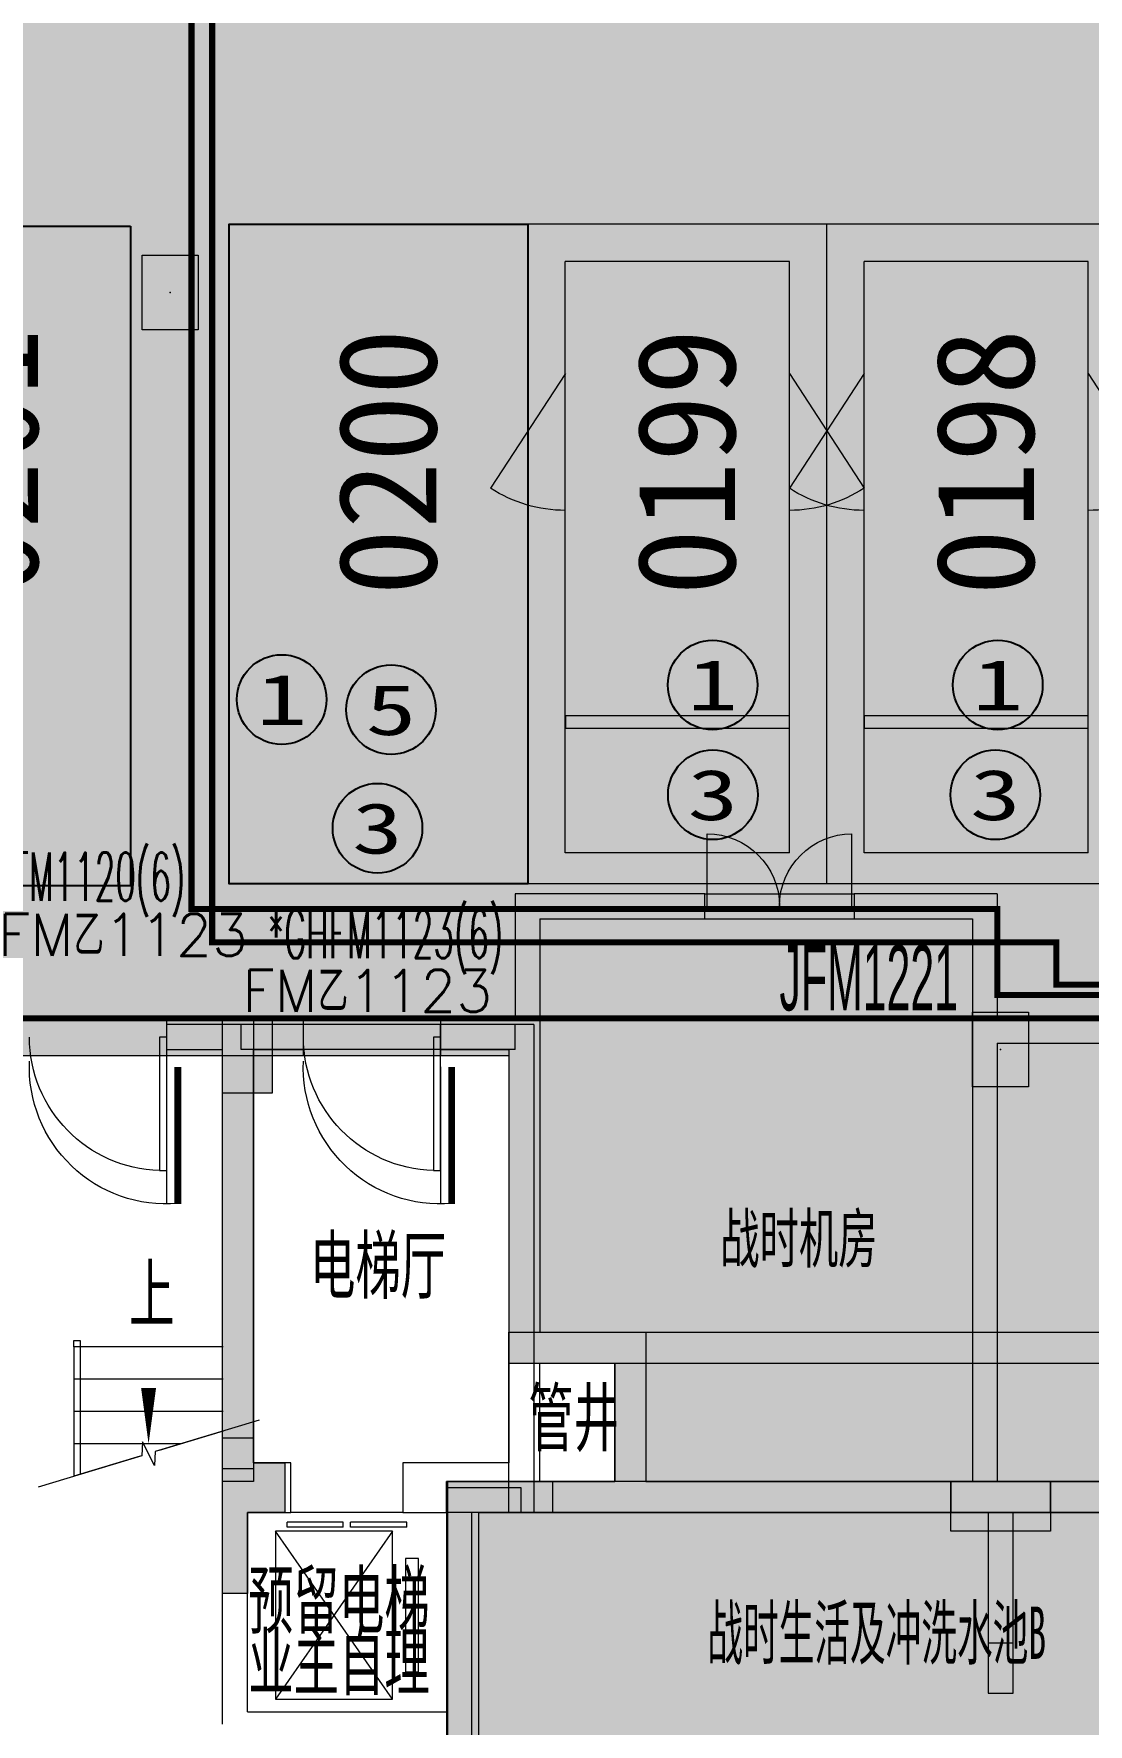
# Model space of a CAD drawing. Extents: x -264757 to 86229, y 4049843 to 4347093.
# Drawn here: x -59049 to -50580, y 4163458 to 4177037 of the extents above; entities that cross this region are included whole.
import ezdxf
from ezdxf.enums import TextEntityAlignment as Align

# ---------------------------------------------------------------- set-up
doc = ezdxf.new("R2010")
doc.units = 0
doc.header["$LTSCALE"] = 1000
doc.header["$MEASUREMENT"] = 0
doc.linetypes.add('DASH', pattern=[0.35, 0.25, -0.1])
for name, color, linetype in [('AX-01DK-PB01$0$A-2-Text', 8, 'Continuous'), ('AX-01DK-PB01$0$AX-03CK-02-PB01$0$AX-03CK-02-PB01$0$PUB_HATCH', 8, 'Continuous'), ('AX-01DK-PB01$0$AX-03CK-02-PB01$0$AX-03CK-02-PB01$0$人防$0$人防$0$DOOR_FIRE_TEXT', 8, 'Continuous'), ('不利因素3-紧邻房间出入口', 7, 'Continuous'), ('不利因素5-单面靠墙', 7, 'Continuous'), ('不利因素9-坡道上停车', 7, 'Continuous'), ('不可售车位', 255, 'Continuous'), ('普通车位', 7, 'Continuous')]:
    doc.layers.add(name, color=color, linetype=linetype)
doc.layers.add('AX-01DK-PB01$0$AX-001DK-01-PB01-02$0$A-3-WinF(Text)', color=8, linetype='Continuous', plot=False)
doc.layers.add('AX-01DK-PB01$0$AX-03CK-02-PB01$0$AX-03CK-02-PB01$0$WINDOW_TEXT', color=8, linetype='Continuous', plot=False)
doc.layers.add('无关图层', color=8, linetype='Continuous', lineweight=0)
doc.layers.add('车位归属楼栋范围线', color=7, linetype='Continuous', true_color=0x19e6c7)
doc.styles.add('-宋体', font='', dxfattribs={"width": 0.8})
doc.styles.add('AX-01DK-PB01$0$_TCH_DIM', font='SIMPLEX', dxfattribs={"bigfont": 'GBCBIG'})
doc.styles.add('AX-01DK-PB01$0$AX-001DK-01-PB01-02$0$_TCH_WINDOW', font='SIMPLEX', dxfattribs={"bigfont": 'GBCBIG'})
doc.styles.add('AX-01DK-PB01$0$AX-03CK-02-PB01$0$AX-03CK-02-PB01$0$_TCH_DIM', font='SIMPLEX', dxfattribs={"bigfont": 'GBCBIG'})
doc.styles.add('AX-01DK-PB01$0$AX-03CK-02-PB01$0$AX-03CK-02-PB01$0$_TCH_DIM_T3', font='SIMPLEX', dxfattribs={"width": 0.705882, "bigfont": 'GBCBIG'})
doc.styles.add('AX-01DK-PB01$0$AX-03CK-02-PB01$0$AX-03CK-02-PB01$0$人防$0$人防$0$_TCH_DIM', font='$ GAD E', dxfattribs={"width": 0.7, "bigfont": '$ GAD C'})
doc.styles.add('AX-01DK-PB01$0$Standard', font='gbenor.shx', dxfattribs={"bigfont": 'gbcbig.shx'})
doc.styles.add('AX-01DK-PB01$1$AX-001DK-01-PB01-02$0$Standard', font='gbenor.shx', dxfattribs={"bigfont": 'gbcbig.shx'})
doc.styles.add('AX-ACK-BIANH1$0$黑体', font='simhei.ttf')
doc.styles.add('AX-ACK-P01-WALL$0$黑体', font='simhei.ttf')
doc.styles.add('SX-ACK-PB01-WNC-ALL$0$黑体', font='simhei.ttf')
doc.styles.get('-宋体').set_extended_font_data('SimSun')

# ---------------------------------------------------------------- blocks, each defined once
blk = doc.blocks.new('A$C7e5eb487')
at = {"layer": '普通车位', "true_color": 0xf18f8e}
h = blk.add_hatch(color=11, dxfattribs=at)
h.dxf.hatch_style = 1
h.paths.add_polyline_path([(2400, 0), (2400, -5300), (0, -5300), (0, 0)])
blk = doc.blocks.new('普通车位')
at = {"layer": '无关图层'}
for p, q in [((-2.253, 3.186), (0.077, 3.764)), ((1.352, -1.38), (0.077, 3.764)), ((-1.889, 2.967), (-0.142, 3.4)), ((1.001, -1.21), (-0.142, 3.4)), ((-0.977, -1.958), (-2.253, 3.186)), ((-0.746, -1.643), (-1.889, 2.967)), ((-0.746, -1.643), (1.001, -1.21)), ((-0.977, -1.958), (1.352, -1.38))]:
    blk.add_line(p, q, dxfattribs=at)
for points in [[(0.074, 2.527), (0.879, 1.777)], [(-1.673, 2.094), (-2.033, 1.054)]]:
    blk.add_lwpolyline(points, dxfattribs=at)
blk.add_lwpolyline([(0.76, -0.239), (-0.987, -0.673), (-1.011, -0.575), (0.736, -0.142)], close=True, dxfattribs=at)
for centre, start, end in [((0.074, 2.527), 283.9287, 316.9845), ((-1.673, 2.094), 250.873, 283.9287)]:
    blk.add_arc(centre, 1.1, start, end, dxfattribs=at)
at = {"layer": '普通车位', "xscale": -0.0009999999999999812, "yscale": 0.0009999999999999812, "zscale": 0.0009999999999999812, "rotation": 13.92873520577783}
blk.add_blockref('A$C7e5eb487', (0.077, 3.764), dxfattribs=at)
blk = doc.blocks.new('SX-ACK-PB01-WNC-ALL$0$20200722.21182536')
at = {"layer": '不利因素3-紧邻房间出入口', "true_color": 0xe4d218}
h = blk.add_hatch(color=52, dxfattribs=at)
h.dxf.hatch_style = 1
edge = h.paths.add_edge_path()
edge.add_arc((360, 360), 360, 0, 360)
at = {"layer": '不利因素3-紧邻房间出入口'}
blk.add_circle((360, 360), 360, dxfattribs=at)
at = {"layer": '不利因素3-紧邻房间出入口', "style": 'SX-ACK-PB01-WNC-ALL$0$黑体', "width": 1.390625}
blk.add_text('3', height=407, dxfattribs=at).set_placement((156, 156), (564, 156), align=Align.FIT)
blk = doc.blocks.new('SX-ACK-PB01-WNC-ALL$0$20200722.21183209')
at = {"layer": '不利因素5-单面靠墙', "true_color": 0x6d711d}
h = blk.add_hatch(color=66, dxfattribs=at)
h.dxf.hatch_style = 1
edge = h.paths.add_edge_path()
edge.add_arc((360, 360), 360, 0, 360)
at = {"layer": '不利因素5-单面靠墙'}
blk.add_circle((360, 360), 360, dxfattribs=at)
at = {"layer": '不利因素5-单面靠墙', "style": 'SX-ACK-PB01-WNC-ALL$0$黑体', "width": 1.390625}
blk.add_text('5', height=407, dxfattribs=at).set_placement((156, 156), (564, 156), align=Align.FIT)
blk = doc.blocks.new('销控车位')
at = {"layer": '不可售车位', "true_color": 0x757b8a}
h = blk.add_hatch(color=8, dxfattribs=at)
h.dxf.hatch_style = 1
h.paths.add_polyline_path([(2400, 0), (2400, -5300), (0, -5300), (0, 0)])
at = {"layer": '不可售车位', "color": 8, "true_color": 0x757b8a}
blk.add_lwpolyline([(2400, 0), (2400, -5300), (0, -5300), (0, 0)], close=True, dxfattribs=at)
blk = doc.blocks.new('AX-01DK-PB01-RFTC')
at = {"layer": '无关图层'}
h = blk.add_hatch(color=251, dxfattribs=at)
h.dxf.hatch_style = 1
h.paths.add_polyline_path([(19773, -61220), (19773, -62171), (18423, -62170), (18423, -70471), (12324, -70471), (12323, -62170), (7773, -62170), (7777, -120370), (8177, -120370), (8177, -120315), (14323, -119683), (14322, -126122), (25972, -126122), (25972, -124922), (26822, -124926), (26822, -122452), (33923, -122452), (33923, -124922), (34773, -124922), (34773, -126122), (41373, -126125), (41373, -124372), (41823, -124372), (41823, -122152), (41447, -122152), (41447, -120270), (48923, -120270), (48923, -123125), (49323, -123125), (49323, -124675), (51824, -124674), (51824, -124055), (54717, -124055), (54717, -125871), (56816, -125871), (56816, -116250), (55967, -116250), (55967, -111420), (63072, -111420), (63072, -103570), (62080, -103570), (62073, -94584), (64569, -94584), (64573, -65385), (66999, -65385), (67002, -52470), (67402, -52470), (67397, -31965), (65807, -31965), (65807, -26418), (68456, -26418), (68457, -17070), (67422, -17070), (67422, -13843), (60301, -13843), (60302, -3770), (55750, -3770), (55750, -12070), (49652, -12070), (49649, -9275), (45355, -9275), (45349, -3821), (40751, -3820), (40750, -12070), (34663, -12070), (34649, -3820), (25757, -3820), (25757, -12071), (19650, -12071), (19650, -3820), (10752, -3820), (10751, -12072), (4662, -12071), (4661, -3769), (4150, -3770), (100, -3769), (100, -23171), (-701, -23171), (-701, -29550), (100, -29550), (11250, -29550), (11250, -32020), (12100, -32020), (12100, -32970), (10750, -32970), (10754, -41272), (4647, -41271), (4650, -32970), (1953, -32970), (1953, -34670), (100, -34670), (100, -57801), (9743, -57801), (9743, -57272), (13567, -57272), (13567, -56751), (15417, -56751), (15416, -58750), (18923, -58750), (18923, -61220)])
h.paths.add_polyline_path([(41812, -58753), (48919, -58753), (48919, -61220), (49773, -61220), (49773, -62170), (48419, -62173), (48426, -70475), (42319, -70475), (42324, -67872), (39323, -67876), (39323, -62423), (41812, -62423)], flags=16)
h.paths.add_polyline_path([(33923, -58751), (33923, -61220), (34773, -61220), (34773, -62170), (33423, -62171), (33430, -70475), (27323, -70475), (27323, -62171), (26373, -62170), (26373, -60670), (26815, -60670), (26823, -58751), (31623, -58751), (31623, -58751)], flags=16)
h.paths.add_polyline_path([(40754, -41272), (34647, -41271), (34650, -32970), (33700, -32970), (33700, -31470), (34142, -31470), (34150, -29551), (38951, -29551), (38950, -29550), (41250, -29550), (41250, -32020), (42100, -32020), (42100, -32970), (40750, -32970)], flags=16)
h.paths.add_polyline_path([(49647, -41270), (49655, -38470), (45349, -38475), (45349, -33220), (49142, -33220), (49142, -29550), (56249, -29550), (56250, -32020), (57100, -32020), (57100, -32970), (55749, -32970), (55754, -41271)], flags=16)
h.paths.add_polyline_path([(25764, -41272), (19657, -41271), (19657, -32970), (19150, -32970), (19150, -29550), (26257, -29550), (26250, -32020), (27100, -32020), (27100, -32970), (25757, -32970)], flags=16)
h.paths.add_polyline_path([(41812, -87950), (48919, -87950), (48919, -90420), (49773, -90420), (49773, -91370), (48419, -91370), (48428, -99684), (41519, -99659), (41519, -97070), (39326, -97074), (39319, -91620), (41822, -91620)], flags=16)
h.paths.add_polyline_path([(33925, -87950), (33923, -90420), (34773, -90420), (34773, -91370), (33425, -91370), (33428, -99683), (26519, -99658), (26523, -95371), (27330, -95371), (27324, -91371), (26373, -91370), (26373, -89870), (26823, -89870), (26823, -87951), (31623, -87951), (31623, -87951)], flags=16)
h.paths.add_polyline_path([(18923, -87950), (18922, -90419), (19772, -90419), (19772, -91369), (18420, -91369), (18427, -99677), (11523, -99666), (11523, -95370), (12323, -95370), (12323, -91370), (10974, -91370), (10974, -90420), (11823, -90420), (11823, -87950)], flags=16)
h.paths.add_polyline_path([(62209, -60116), (64273, -60116), (64273, -55267), (62209, -55267)], flags=16)
h.paths.add_polyline_path([(59799, -89432), (61752, -89432), (61752, -84521), (59799, -84521)], flags=16)
blk.add_lwpolyline([(26823, -58751), (31623, -58751), (31623, -58751), (33923, -58751), (33923, -61220), (34773, -61220), (34773, -62170), (33423, -62171), (33430, -70475), (27323, -70475), (27323, -62171), (26373, -62170), (26373, -60670), (26815, -60670)], close=True, dxfattribs=at)
blk = doc.blocks.new('SX-CK-PB001-WNC$1$20211103.13313578')
at = {"layer": '无关图层'}
h = blk.add_hatch(color=256, dxfattribs=at)
h.dxf.hatch_style = 1
h.paths.add_polyline_path([(0, 600), (450, 600), (450, 0), (0, 0)])
blk.add_lwpolyline([(0, 600), (450, 600), (450, 0), (0, 0)], close=True, dxfattribs=at)
blk.add_point((225, 300), dxfattribs=at)
blk = doc.blocks.new('fasdfasdfasdfasdfasdf')
at = {"layer": '不利因素9-坡道上停车', "true_color": 0xe0aa15}
h = blk.add_hatch(color=42, dxfattribs=at)
h.dxf.hatch_style = 1
edge = h.paths.add_edge_path()
edge.add_arc((-119587, 4058555), 720, 0, 360)
at = {"layer": '不利因素9-坡道上停车'}
blk.add_circle((-119587, 4058555), 720, dxfattribs=at)
at = {"layer": '不利因素9-坡道上停车', "style": 'AX-ACK-P01-WALL$0$黑体', "width": 1.390625}
blk.add_text('1', height=815, dxfattribs=at).set_placement((-119994, 4058148), (-119180, 4058148), align=Align.FIT)
blk = doc.blocks.new('AX-01DK-PB01$0$AX-03CK-02-PB01$0$AX-03CK-02-PB01$0$$U_DORLIB2D$00000009')
at = {"layer": '无关图层'}
blk.add_line((0.5, 0.219), (0.5, 1.213), dxfattribs=at)
at = {"layer": '无关图层', "const_width": 0.05}
blk.add_lwpolyline([(0.583, 0.219), (0.583, 1.219)], dxfattribs=at)
at = {"layer": '无关图层'}
blk.add_arc((0.5, 0.219), 1.001, 85.224, 182.3859, dxfattribs=at)
blk = doc.blocks.new('AX-01DK-PB01$0$AX-03CK-02-PB01$0$AX-03CK-02-PB01$0$人防$0$人防$0$$DorLib2D$00000004')
at = {"layer": '无关图层'}
for p, q in [((-0.485, 0), (-0.485, 0.485)), ((0.485, 0), (0.485, 0.485))]:
    blk.add_line(p, q, dxfattribs=at)
at = {"layer": '无关图层', "lineweight": 13}
for centre, start, end in [((-0.485, 0), 0, 90), ((0.485, 0), 90, 180)]:
    blk.add_arc(centre, 0.485, start, end, dxfattribs=at)
blk = doc.blocks.new('AX-01DK-PB01$0$AX-001DK-01-PP01$0$AX-001DK-01-PP01$0$$DORLIB2D$00000127')
at = {"layer": '无关图层'}
for points in [[(-0.533, 0.795), (-0.533, 0.69)], [(-0.033, 0.795), (-0.533, 0.795)], [(-0.033, 0.795), (-0.033, 0.69)], [(0.533, 0.795), (0.033, 0.795)], [(0.033, 0.795), (0.033, 0.69)], [(0.533, 0.795), (0.533, 0.69)], [(-0.033, 0.69), (-0.533, 0.69)], [(0.533, 0.69), (0.033, 0.69)], [(0.5, 0.5), (-0.5, 0.5)]]:
    blk.add_lwpolyline(points, dxfattribs=at)
blk = doc.blocks.new('AX-01DK-PB01$0$$DorLib2D$00000001')
at = {"layer": '无关图层'}
for p, q in [((0.45, 0.975), (0.5, 0.975)), ((0.45, 0), (0.45, 0.975)), ((0.5, 0), (0.5, 0.975)), ((0.5, 0), (0.45, 0))]:
    blk.add_line(p, q, dxfattribs=at)
at = {"layer": '无关图层', "lineweight": 13}
blk.add_arc((0.475, 0), 0.975, 91.4693, 180, dxfattribs=at)

msp = doc.modelspace()

# ---------------------------------------------------------------- hatches: boundary and pattern name
at = {"layer": 'AX-01DK-PB01$0$AX-03CK-02-PB01$0$AX-03CK-02-PB01$0$PUB_HATCH'}
for points in [[(-57408.6, 4169128.4), (-57983.9, 4169128.4), (-57983.9, 4168828.4), (-57408.6, 4168828.4)], [(-57408.6, 4168828.4), (-56883.6, 4168828.4), (-56883.6, 4169128.4), (-57408.6, 4169128.4)], [(-54983.2, 4169128.4), (-55783.6, 4169128.4), (-55783.6, 4168828.4), (-55233.2, 4168828.4)], [(-54983.2, 4169128.4), (-55233.2, 4168828.4), (-55233.2, 4166358), (-54983.2, 4166608)], [(-54983.2, 4166608), (-55233.2, 4166358), (-54383.2, 4166358), (-54133.2, 4166608)], [(-54133.2, 4166608), (-54383.2, 4166358), (-54383.2, 4165408), (-54258.2, 4165324.7), (-54133.2, 4165408)], [(-55476.1, 4165158), (-55726.1, 4165408), (-55726.1, 4163033), (-55559.4, 4163033), (-55476.1, 4163158)], [(-55726.1, 4165408), (-55476.1, 4165158), (-54258.2, 4165158), (-54258.2, 4165324.7), (-54383.2, 4165408)], [(-54258.2, 4165324.7), (-54258.2, 4165158), (-51434.6, 4165158), (-51434.6, 4165408), (-54133.2, 4165408)], [(-51434.6, 4165408), (-51434.6, 4165158), (-47334.3, 4165158), (-47584.3, 4165408)]]:
    msp.add_hatch(color=256, dxfattribs=at).paths.add_polyline_path(points)
at = {"layer": '无关图层'}
h = msp.add_hatch(color=256, dxfattribs=at)
h.dxf.hatch_style = 1
h.paths.add_polyline_path([(-57533.8, 4169128), (-57283.8, 4169128), (-57283.8, 4165508), (-57533.8, 4165508)])
for points in [[(-57133.6, 4169128), (-57133.6, 4168528), (-57533.6, 4168528), (-57533.6, 4169128)], [(-57333.6, 4165158), (-57333.6, 4164508), (-57533.6, 4164508), (-57533.6, 4165758), (-57283.6, 4165758), (-57283.6, 4165558), (-57033.6, 4165558), (-57033.6, 4165158)], [(-54883.6, 4165408), (-54883.6, 4165158), (-55733.6, 4165158), (-55733.6, 4165408)], [(-51683.6, 4165408), (-50883.6, 4165408), (-50883.6, 4165008), (-51683.6, 4165008)], [(-51383.2, 4163708), (-51183.2, 4163708), (-51183.2, 4164108), (-51383.2, 4164108)]]:
    msp.add_hatch(color=256, dxfattribs=at).paths.add_polyline_path(points)
h = msp.add_hatch(color=256, dxfattribs=at)
h.dxf.hatch_style = 1
h.paths.add_polyline_path([(-54883.6, 4165408), (-54883.6, 4165158), (-55733.6, 4165158), (-55733.6, 4165408)])
h = msp.add_hatch(color=256, dxfattribs=at)
h.dxf.hatch_style = 1
h.paths.add_polyline_path([(-51383.4, 4163708), (-51183.4, 4163708), (-51183.4, 4165158), (-50883.4, 4165158), (-50883.4, 4165408), (-51683.4, 4165408), (-51683.4, 4165158), (-51383.4, 4165158)])

# ---------------------------------------------------------------- linework, layer by layer
for p, q in [((-53659.4, 4170128.4), (-55183.2, 4170128.4)), ((-55183.2, 4170128.4), (-55183.2, 4169128.4)), ((-53659.4, 4169928.4), (-53659.4, 4170128.4)), ((-53659.4, 4170128.4), (-52459.4, 4170128.4)), ((-51309.6, 4170128.4), (-52459.4, 4170128.4)), ((-52459.4, 4170128.4), (-52459.4, 4169928.4)), ((-51309.6, 4170128.4), (-51309.6, 4169128.4)), ((-54983.2, 4169928.4), (-53659.4, 4169928.4)), ((-54983.2, 4169928.4), (-54983.2, 4169128.4)), ((-53659.4, 4169928.4), (-52459.4, 4169928.4)), ((-52459.4, 4169928.4), (-51509.6, 4169928.4)), ((-51509.6, 4169928.4), (-51509.6, 4169003.4)), ((-59083.9, 4169128.4), (-57983.9, 4169128.4)), ((-57408.6, 4169128.4), (-57983.9, 4169128.4)), ((-57983.9, 4169128.4), (-57983.9, 4168828.4)), ((-57433.6, 4169078.1), (-57983.9, 4169078.1)), ((-57983.9, 4169078.1), (-57983.9, 4168878.1)), ((-56883.8, 4169078.1), (-57433.6, 4169078.1)), ((-56883.6, 4169128.4), (-57408.6, 4169128.4)), ((-55183.2, 4169078), (-57383.6, 4169078)), ((-57383.6, 4168878), (-57383.6, 4169078)), ((-56883.8, 4168878.1), (-56883.8, 4169078.1)), ((-56883.6, 4168828.4), (-56883.6, 4169128.4)), ((-55033.2, 4169078.1), (-55783.8, 4169078.1)), ((-55783.8, 4169078.1), (-55783.8, 4168878.1)), ((-54983.2, 4169128.4), (-55783.6, 4169128.4)), ((-55783.6, 4169128.4), (-55783.6, 4168828.4)), ((-55183.2, 4168878), (-55183.2, 4169078)), ((-55033.2, 4169078.1), (-55033.2, 4165158.1)), ((-54983.2, 4169128.4), (-54983.2, 4166608)), ((-51509.6, 4169003.4), (-51509.6, 4165408)), ((-49959.3, 4169128.4), (-51309.6, 4169128.4)), ((-57983.9, 4168878.1), (-57533.6, 4168878.1)), ((-57533.6, 4165258.1), (-57533.6, 4168878.1)), ((-55183.2, 4168878), (-57383.6, 4168878)), ((-57283.6, 4168878.1), (-56883.8, 4168878.1)), ((-57283.6, 4165558.1), (-57283.6, 4168878.1)), ((-55783.8, 4168878.1), (-55233.2, 4168878.1)), ((-55233.2, 4168878.1), (-55233.2, 4165558.1)), ((-51309.6, 4168928.4), (-49959.3, 4168928.4)), ((-51309.6, 4168928.4), (-51309.6, 4165408)), ((-57983.9, 4168828.4), (-57408.6, 4168828.4)), ((-57408.6, 4168828.4), (-57408.6, 4168828.4)), ((-57408.6, 4168828.4), (-56883.6, 4168828.4)), ((-56883.6, 4168828.4), (-55783.6, 4168828.4)), ((-55783.6, 4168828.4), (-55233.2, 4168828.4)), ((-55233.2, 4168828.4), (-55233.2, 4166358)), ((-54983.2, 4166608), (-54133.2, 4166608)), ((-54133.2, 4166608), (-54133.2, 4165408)), ((-58727.1, 4166488.9), (-58727.1, 4165449.1)), ((-58727.1, 4166488.9), (-58727.1, 4165449.1)), ((-57527.1, 4166488.9), (-58727.1, 4166488.9)), ((-55233.2, 4166358), (-54383.2, 4166358)), ((-54383.2, 4166358), (-54383.2, 4165408)), ((-57527.1, 4166228.9), (-58727.1, 4166228.9)), ((-57527.1, 4165968.9), (-58727.1, 4165968.9)), ((-57527.1, 4165813.1), (-58042.8, 4165656.7)), ((-57870.8, 4165708.9), (-58727.1, 4165708.9)), ((-58195.7, 4165610.3), (-58727.1, 4165449.1)), ((-56983.6, 4165558.1), (-57283.6, 4165558.1)), ((-56983.6, 4165158.1), (-56983.6, 4165558.1)), ((-55633.2, 4165558.1), (-56083.6, 4165558.1)), ((-56083.6, 4165558.1), (-56083.6, 4165158.1)), ((-55233.2, 4165558.1), (-55633.2, 4165558.1)), ((-55733.2, 4165358), (-55733.2, 4161608)), ((-55133.2, 4165358), (-55733.2, 4165358)), ((-55726.1, 4165408), (-55726.1, 4163033)), ((-55726.1, 4165408), (-54383.2, 4165408)), ((-55133.2, 4165158), (-55133.2, 4165358)), ((-54133.2, 4165408), (-51434.6, 4165408)), ((-51434.6, 4165408), (-47584.3, 4165408)), ((-57533.6, 4163458.1), (-57533.6, 4165258.1)), ((-57333.6, 4163558.1), (-57333.6, 4165158.1)), ((-57333.6, 4165158.1), (-56983.6, 4165158.1)), ((-56083.6, 4165158.1), (-55733.2, 4165158.1)), ((-55733.2, 4165158.1), (-55733.2, 4163558.1)), ((-55533.2, 4165158.1), (-55533.2, 4163458.1)), ((-55033.2, 4165158.1), (-55533.2, 4165158.1)), ((-55533.2, 4165158), (-55533.2, 4161608)), ((-55133.2, 4165158), (-55533.2, 4165158)), ((-55476.1, 4165158), (-55476.1, 4163158)), ((-55476.1, 4165158), (-54258.2, 4165158)), ((-54258.2, 4165158), (-51434.6, 4165158)), ((-51434.6, 4165158), (-47334.3, 4165158)), ((-57333.6, 4163558.1), (-55733.2, 4163558.1))]:
    msp.add_line(p, q, dxfattribs=at)
for points in [[(-57533.8, 4169128), (-57283.8, 4169128), (-57283.8, 4165508), (-57533.8, 4165508)], [(-57283.6, 4165408), (-57533.6, 4165408), (-57533.6, 4169128), (-57283.6, 4169128)], [(-57133.6, 4169128), (-57133.6, 4168528), (-57533.6, 4168528), (-57533.6, 4169128)], [(-55233.9, 4165158), (-55233.9, 4166608), (-47334.3, 4166608), (-47334.3, 4165158)], [(-54983.9, 4165408), (-54983.9, 4166358), (-47584.3, 4166358), (-47584.3, 4165408)], [(-57333.6, 4165158), (-57333.6, 4164508), (-57533.6, 4164508), (-57533.6, 4165758), (-57283.6, 4165758), (-57283.6, 4165558), (-57033.6, 4165558), (-57033.6, 4165158)], [(-54883.6, 4165408), (-54883.6, 4165158), (-55733.6, 4165158), (-55733.6, 4165408)], [(-51683.6, 4165408), (-50883.6, 4165408), (-50883.6, 4165008), (-51683.6, 4165008)], [(-56168.6, 4165008.1), (-57108.6, 4165008.1), (-57108.6, 4163658.1), (-56168.6, 4163658.1)], [(-55958.6, 4164788.1), (-56063.6, 4164788.1), (-56063.6, 4163878.1), (-55958.6, 4163878.1)], [(-55958.6, 4164788), (-56063.6, 4164788), (-56063.6, 4163878), (-55958.6, 4163878)], [(-51383.2, 4163708), (-51183.2, 4163708), (-51183.2, 4164108), (-51383.2, 4164108)]]:
    msp.add_lwpolyline(points, close=True, dxfattribs=at)
for points in [[(-58727.1, 4166488.9), (-58727.1, 4166538.9), (-58677.1, 4166538.9), (-58677.1, 4165464.3)], [(-57240, 4165900.2), (-58073.3, 4165647.4), (-58079.4, 4165535.9), (-58175.8, 4165726.1), (-58180.9, 4165614.8), (-59014.2, 4165362)], [(-56168.6, 4163658.1), (-57108.6, 4165008.1)], [(-56168.6, 4165008.1), (-57108.6, 4163658.1)]]:
    msp.add_lwpolyline(points, dxfattribs=at)
msp.add_lwpolyline([(-58127.1, 4166488.9, 0, 0, 0), (-58127.1, 4165708.9, 0, 120, 0), (-58127.1, 4166158.9, 0, 0, 0)], format="xyseb", dxfattribs=at)
at = {"layer": '无关图层', "ltscale": 0.5}
for points in [[(-54883.6, 4165408), (-54883.6, 4165158), (-55733.6, 4165158), (-55733.6, 4165408)], [(-51383.4, 4163708), (-51183.4, 4163708), (-51183.4, 4165158), (-50883.4, 4165158), (-50883.4, 4165408), (-51683.4, 4165408), (-51683.4, 4165158), (-51383.4, 4165158)]]:
    msp.add_lwpolyline(points, close=True, dxfattribs=at)
at = {"layer": '车位归属楼栋范围线', "linetype": 'DASH', "ltscale": 5, "const_width": 50}
msp.add_lwpolyline([(-89059.6, 4221559.2), (-89059.6, 4170077), (-79712.9, 4170077), (-79712.9, 4170377.6), (-73439.8, 4170377.6), (-73439.8, 4169128), (-33779.6, 4169128.3), (-33779.6, 4175753.5), (-29378.4, 4175753.5), (-29378.4, 4186909.9), (-33152.6, 4186909.9), (-33152.6, 4194358), (-31806.4, 4194358), (-31806.4, 4195803.4), (-32656.4, 4195803.4), (-32656.4, 4204358), (-28828.7, 4204358), (-28828.7, 4215897.7)], dxfattribs=at)
at = {"layer": '车位归属楼栋范围线', "linetype": 'DASH', "ltscale": 5}
for points in [[(-28841.2, 4186832.9, 50, 50, 0), (-44194.6, 4186833, 50, 50, 0), (-44194.6, 4191791, 50, 50, 0), (-47369.4, 4191791, 50, 50, 0), (-47369.4, 4186449.2, 50, 50, 0), (-53135, 4186449.2, 50, 50, 0), (-53135, 4180650.9, 50, 50, 0), (-57782.9, 4180650.9, 50, 50, 0), (-57782.9, 4170006.4, 50, 50, 0), (-51309.6, 4170006.4, 50, 50, 0), (-51309.6, 4169315.9, 50, 50, 0), (-33461.6, 4169315.9, 50, 50, 0), (-33461.6, 4162371.5, 50, 50, 0), (-39585.2, 4162371.5, 50, 50, 0), (-39585.2, 4157757, 50, 50, 0), (-51808.9, 4157757, 50, 50, 0), (-51808.9, 4162408.9, 50, 50, 0), (-55255.5, 4162408.9, 50, 50, 0), (-55255.5, 4157719.8, 50, 50, 0), (-57078.6, 4157719.8, 50, 50, 0), (-57078.6, 4151207.2, 50, 50, 0), (-58122.7, 4151207.2, 50, 50, 0), (-58122.7, 4139809.2, 50, 50, 0)], [(-57617, 4180383.2, 50, 50, 0), (-57617, 4169738.6, 50, 50, 0), (-50835.7, 4169738.6, 50, 50, 0), (-50835.7, 4169398.8, 50, 50, 0), (-34479.6, 4169398.8, 50, 50, 0), (-34479.6, 4175258, 50, 50, 0), (-22054.6, 4175258, 50, 50, 0)]]:
    msp.add_lwpolyline(points, format="xyseb", dxfattribs=at)

# ---------------------------------------------------------------- block references
at = {"layer": '不利因素3-紧邻房间出入口'}
for p in [(-53954.2, 4170563.9, 0), (-51685.5, 4170563.9, 0), (-56648.4, 4170295.3, 0)]:
    msp.add_blockref('SX-ACK-PB01-WNC-ALL$0$20200722.21182536', p, dxfattribs=at)
at = {"layer": '不利因素5-单面靠墙'}
msp.add_blockref('SX-ACK-PB01-WNC-ALL$0$20200722.21183209', (-56539.6, 4171247.5, 0), dxfattribs=at)
at = {"layer": '不可售车位'}
for p in [(-60673.1, 4175491.8), (-57479.6, 4175508)]:
    msp.add_blockref('销控车位', p, dxfattribs=at)
at = {"layer": '无关图层'}
for name, p in [('AX-01DK-PB01-RFTC', (-89156.8, 4227579.4)), ('SX-CK-PB001-WNC$1$20211103.13313578', (-58179.6, 4174658)), ('SX-CK-PB001-WNC$1$20211103.13313578', (-51509.6, 4168578))]:
    msp.add_blockref(name, p, dxfattribs=at)
ref = msp.add_blockref('AX-01DK-PB01$0$AX-03CK-02-PB01$0$AX-03CK-02-PB01$0$$U_DORLIB2D$00000009', (-58533.9, 4168978.4), dxfattribs=dict(at, xscale=1100, yscale=-1100, zscale=300, rotation=5.710761394119924e-05))
ref.add_attrib('A', '*GHFM1120(6)', (-59724.3, 4170072.5), dxfattribs={"layer": 'AX-01DK-PB01$0$AX-03CK-02-PB01$0$AX-03CK-02-PB01$0$WINDOW_TEXT', "height": 386.75, "rotation": 0.00006, "style": 'AX-01DK-PB01$0$AX-03CK-02-PB01$0$AX-03CK-02-PB01$0$_TCH_DIM_T3', "width": 0.49827})
ref = msp.add_blockref('AX-01DK-PB01$0$AX-03CK-02-PB01$0$AX-03CK-02-PB01$0$人防$0$人防$0$$DorLib2D$00000004', (-53059.4, 4170028.4), dxfattribs=dict(at, xscale=-1200, yscale=1200, zscale=200, rotation=2.667567822008024e-06))
ref.add_attrib('A', 'JFM1221', (-53059.4, 4169191.6), dxfattribs={"layer": 'AX-01DK-PB01$0$AX-03CK-02-PB01$0$AX-03CK-02-PB01$0$人防$0$人防$0$DOOR_FIRE_TEXT', "height": 525, "rotation": 0, "style": 'AX-01DK-PB01$0$AX-03CK-02-PB01$0$AX-03CK-02-PB01$0$人防$0$人防$0$_TCH_DIM', "width": 0.49})
ref = msp.add_blockref('AX-01DK-PB01$0$$DorLib2D$00000001', (-58533.9, 4168978.1), dxfattribs=dict(at, xscale=1100, yscale=-1100, zscale=200, rotation=359.9999999985869))
ref.add_attrib('A', 'FM乙1123', (-59336.5, 4169630.1), dxfattribs={"layer": 'AX-01DK-PB01$0$AX-001DK-01-PB01-02$0$A-3-WinF(Text)', "height": 337.59, "style": 'AX-01DK-PB01$0$AX-001DK-01-PB01-02$0$_TCH_WINDOW'})
ref = msp.add_blockref('AX-01DK-PB01$0$AX-03CK-02-PB01$0$AX-03CK-02-PB01$0$$U_DORLIB2D$00000009', (-56333.6, 4168978.4), dxfattribs=dict(at, xscale=1100, yscale=-1100, zscale=300, rotation=359.9999824764423))
ref.add_attrib('A', '*GHFM1123(6)', (-57168.7, 4169610.7), dxfattribs={"layer": 'AX-01DK-PB01$0$AX-03CK-02-PB01$0$AX-03CK-02-PB01$0$WINDOW_TEXT', "height": 386.75, "rotation": 359.99998, "style": 'AX-01DK-PB01$0$AX-03CK-02-PB01$0$AX-03CK-02-PB01$0$_TCH_DIM_T3', "width": 0.49827})
ref = msp.add_blockref('AX-01DK-PB01$0$$DorLib2D$00000001', (-56333.8, 4168978.1), dxfattribs=dict(at, xscale=-1100, yscale=1100, zscale=200, rotation=180))
ref.add_attrib('A', 'FM乙1123', (-57375.1, 4169179.7), dxfattribs={"layer": 'AX-01DK-PB01$0$AX-001DK-01-PB01-02$0$A-3-WinF(Text)', "height": 337.59, "style": 'AX-01DK-PB01$0$AX-001DK-01-PB01-02$0$_TCH_WINDOW'})
at = {"layer": '无关图层', "xscale": -900, "yscale": 400, "zscale": 400, "rotation": 180}
msp.add_blockref('AX-01DK-PB01$0$AX-001DK-01-PP01$0$AX-001DK-01-PP01$0$$DORLIB2D$00000127', (-56533.6, 4165358.1), dxfattribs=at)
at = {"layer": '普通车位', "extrusion": (0, 0, -1), "xscale": 1000.000000000019, "yscale": 1000.000000000019, "zscale": -1000.000000000019, "rotation": 346.0712647942222}
for p in [(54099.3, 4171873.3), (51699.3, 4171873.3, 0)]:
    msp.add_blockref('普通车位', p, dxfattribs=at)
at = {"layer": '车位归属楼栋范围线', "xscale": 0.5, "yscale": 0.5, "zscale": 0.5}
for p in [(6196.9, 2142528.3, 0), (8487.6, 2142528.3, 0), (2735.7, 2142411.3, 0)]:
    msp.add_blockref('fasdfasdfasdfasdfasdf', p, dxfattribs=at)

# ---------------------------------------------------------------- texts
at = {"layer": 'AX-01DK-PB01$0$A-2-Text', "color": 7, "style": 'AX-01DK-PB01$0$_TCH_DIM'}
msp.add_text('上', height=506.4, dxfattribs=at).set_placement((-58283.5, 4166646.4))
at = {"layer": '无关图层', "style": 'AX-ACK-BIANH1$0$黑体'}
for s, p in [('0201', (-59015.5, 4172523.5, 0)), ('0200', (-55815.5, 4172523.5)), ('0199', (-53415.5, 4172523.6, 0)), ('0198', (-51015.5, 4172523.6, 0))]:
    msp.add_text(s, height=788.61, rotation=90, dxfattribs=at).set_placement(p)
at = {"layer": '无关图层'}
for s, height, style, p in [('战时机房', 438.87, 'AX-01DK-PB01$0$AX-03CK-02-PB01$0$AX-03CK-02-PB01$0$_TCH_DIM', (-53535.3, 4167125.3)), ('电梯厅', 506.38, 'AX-01DK-PB01$0$Standard', (-56830.5, 4166874.8)), ('管井', 506.38, 'AX-01DK-PB01$1$AX-001DK-01-PB01-02$0$Standard', (-55077.1, 4165649.9)), ('预留电梯', 506.38, 'AX-01DK-PB01$0$Standard', (-57327.2, 4164184.6)), ('业主自理', 506.38, 'AX-01DK-PB01$0$Standard', (-57327.2, 4163690.2))]:
    msp.add_text(s, height=height, dxfattribs=dict(at, style=style)).set_placement(p)
at = {"layer": '无关图层', "style": '-宋体', "width": 0.5}
msp.add_text('战时生活及冲洗水池B', height=420, dxfattribs=at).set_placement((-53638.7, 4163982.8, 0))

doc.saveas('drawing.dxf')
